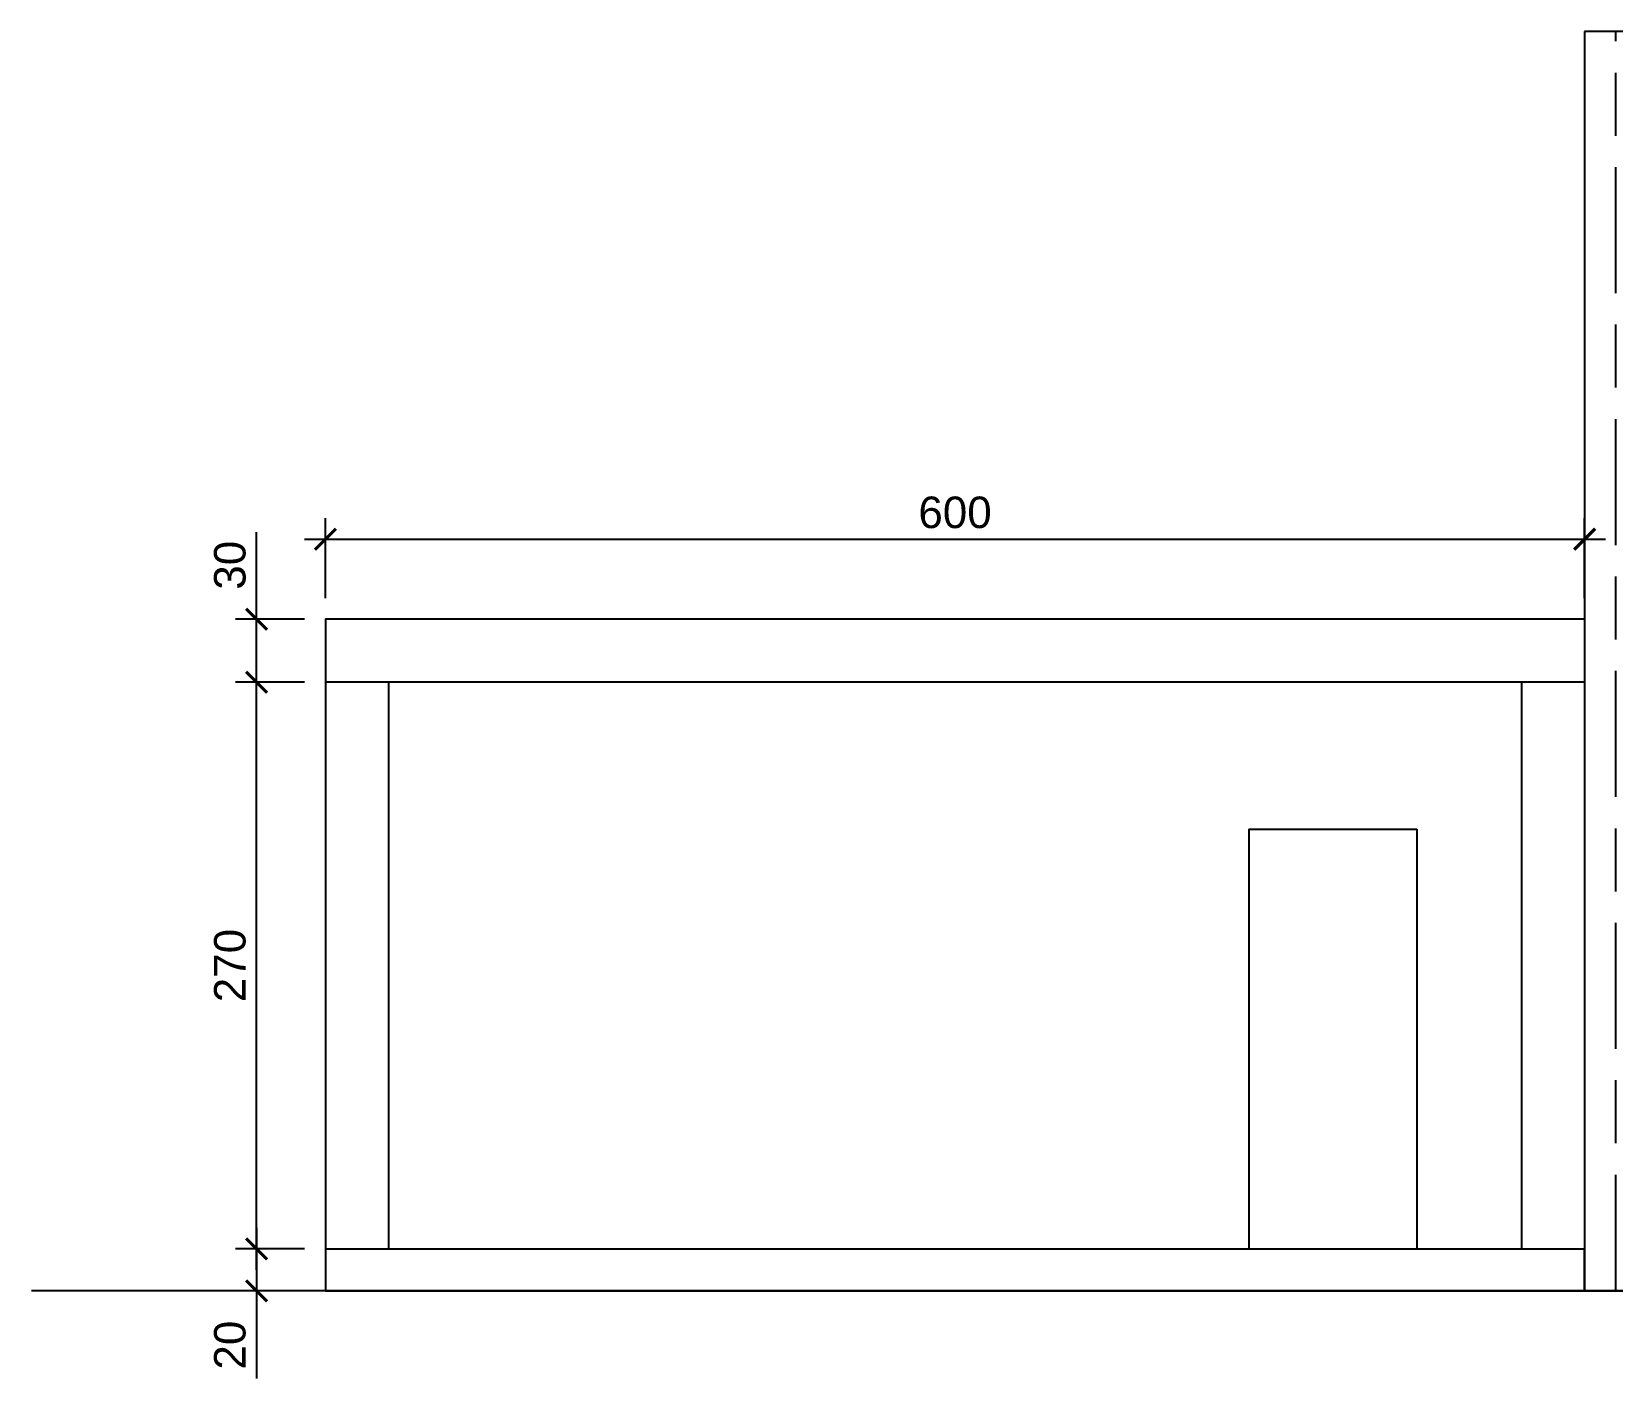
# Model space of a CAD drawing. Header units: centimetres. Extents: x -3096 to 17897, y -3131 to 15798.
# Drawn here: x 15893 to 16646, y 2072 to 2714 of the extents above; entities that cross this region are included whole.
import ezdxf

# ---------------------------------------------------------------- set-up
doc = ezdxf.new("R2010")
doc.units = ezdxf.units.CM
doc.layers.add('A-ANNO SYMB', color=3, linetype='Continuous', lineweight=13)
doc.styles.get("Standard").update_dxf_attribs({"font": 'Arial.ttf'})
doc.dimstyles.new('1_100', dxfattribs={"dimtxt": 15, "dimasz": 10, "dimexe": 10, "dimexo": 10, "dimgap": 5, "dimtad": 2, "dimdec": 0, "dimtxsty": 'Standard', "dimblk": 'ARCHTICK', "dimcen": 2.5, "dimdle": 10, "dimadec": 0, "dimazin": 0, "dimtfac": 1, "dimtdec": 0, "dimtmove": 0, "dimatfit": 3, "dimldrblk": 'ARCHTICK', "dimfxl": 1, "dimarcsym": 0})

# ---------------------------------------------------------------- blocks, each defined once
blk = doc.blocks.new('_ArchTick')
at = {"color": 0, "linetype": 'ByBlock', "const_width": 0.15}
blk.add_lwpolyline([(-0.5, -0.5), (0.5, 0.5)], dxfattribs=at)
blk = doc.blocks.new('*D66')
at = {"layer": 'A-ANNO SYMB', "color": 0, "lineweight": -2, "transparency": 16777216}
for p, q in [((16000.26, 2433.85), (16000.26, 2475.27)), ((16023.07, 2433.85), (15990.26, 2433.85)), ((16000.26, 2393.85), (16000.26, 2433.85)), ((16023.07, 2403.85), (15990.26, 2403.85))]:
    blk.add_line(p, q, dxfattribs=at)
at = {"layer": 'Defpoints', "color": 0, "transparency": 16777216}
for p in [(16000.26, 2433.85), (16033.07, 2433.85), (16033.07, 2403.85)]:
    blk.add_point(p, dxfattribs=at)
at = {"layer": 'A-ANNO SYMB', "color": 0, "lineweight": -2, "transparency": 16777216, "xscale": 10, "yscale": 10, "zscale": 10}
for p, rotation in [((16000.26, 2433.85), 90), ((16000.26, 2403.85), 270)]:
    blk.add_blockref('_ArchTick', p, dxfattribs=dict(at, rotation=rotation))
at = {"layer": 'A-ANNO SYMB', "color": 0, "transparency": 16777216, "insert": (15987.59, 2459.56), "char_height": 15, "attachment_point": 5, "rotation": 90}
blk.add_mtext('30', dxfattribs=at)
blk = doc.blocks.new('*D70')
at = {"layer": 'A-ANNO SYMB', "color": 0, "lineweight": -2, "transparency": 16777216}
for p, q in [((16033.07, 2443.85), (16033.07, 2482)), ((16633.07, 2443.85), (16633.07, 2482)), ((16023.07, 2472), (16643.07, 2472))]:
    blk.add_line(p, q, dxfattribs=at)
at = {"layer": 'Defpoints', "color": 0, "transparency": 16777216}
for p in [(16633.07, 2472), (16033.07, 2433.85), (16633.07, 2433.85)]:
    blk.add_point(p, dxfattribs=at)
at = {"layer": 'A-ANNO SYMB', "color": 0, "lineweight": -2, "transparency": 16777216, "xscale": 10, "yscale": 10, "zscale": 10, "rotation": 180}
blk.add_blockref('_ArchTick', (16033.07, 2472), dxfattribs=at)
at = {"layer": 'A-ANNO SYMB', "color": 0, "lineweight": -2, "transparency": 16777216, "xscale": 10, "yscale": 10, "zscale": 10}
blk.add_blockref('_ArchTick', (16633.07, 2472), dxfattribs=at)
at = {"layer": 'A-ANNO SYMB', "color": 0, "transparency": 16777216, "insert": (16333.07, 2484.66), "char_height": 15, "attachment_point": 5}
blk.add_mtext('600', dxfattribs=at)
blk = doc.blocks.new('*D71')
at = {"layer": 'A-ANNO SYMB', "color": 0, "lineweight": -2, "transparency": 16777216}
for p, q in [((16000.26, 2123.85), (16000.26, 2413.85)), ((16023.07, 2403.85), (15990.26, 2403.85)), ((16023.07, 2133.85), (15990.26, 2133.85))]:
    blk.add_line(p, q, dxfattribs=at)
at = {"layer": 'Defpoints', "color": 0, "transparency": 16777216}
for p in [(16000.26, 2403.85), (16033.07, 2403.85), (16033.07, 2133.85)]:
    blk.add_point(p, dxfattribs=at)
at = {"layer": 'A-ANNO SYMB', "color": 0, "lineweight": -2, "transparency": 16777216, "xscale": 10, "yscale": 10, "zscale": 10}
for p, rotation in [((16000.26, 2403.85), 90), ((16000.26, 2133.85), 270)]:
    blk.add_blockref('_ArchTick', p, dxfattribs=dict(at, rotation=rotation))
at = {"layer": 'A-ANNO SYMB', "color": 0, "transparency": 16777216, "insert": (15987.6, 2268.85), "char_height": 15, "attachment_point": 5, "rotation": 90}
blk.add_mtext('270', dxfattribs=at)
blk = doc.blocks.new('*D72')
at = {"layer": 'A-ANNO SYMB', "color": 0, "lineweight": -2, "transparency": 16777216}
for p, q in [((16000.26, 2143.85), (16000.26, 2113.85)), ((16023.07, 2133.85), (15990.26, 2133.85)), ((16023.07, 2113.85), (15990.26, 2113.85)), ((16000.26, 2113.85), (16000.26, 2072.16))]:
    blk.add_line(p, q, dxfattribs=at)
at = {"layer": 'Defpoints', "color": 0, "transparency": 16777216}
for p in [(16033.07, 2133.85), (16000.26, 2113.85), (16033.07, 2113.85)]:
    blk.add_point(p, dxfattribs=at)
at = {"layer": 'A-ANNO SYMB', "color": 0, "lineweight": -2, "transparency": 16777216, "xscale": 10, "yscale": 10, "zscale": 10}
for p, rotation in [((16000.26, 2133.85), 90), ((16000.26, 2113.85), 270)]:
    blk.add_blockref('_ArchTick', p, dxfattribs=dict(at, rotation=rotation))
at = {"layer": 'A-ANNO SYMB', "color": 0, "transparency": 16777216, "insert": (15987.6, 2088), "char_height": 15, "attachment_point": 5, "rotation": 90}
blk.add_mtext('20', dxfattribs=at)

msp = doc.modelspace()

# ---------------------------------------------------------------- hatches: boundary and pattern name
at = {"transparency": 33554508}
h = msp.add_hatch(dxfattribs=at)
h.set_pattern_fill('GOST_WOOD', color=256, scale=10)
h.set_pattern_definition([(90, (6547.847, 2249.15), (60, -4e-15), [100, -20]), (90, (6567.847, 2229.15), (60, -4e-15), [60, -15, 30, -15]), (90, (6587.847, 2199.15), (60, -4e-15), [100, -20])])
h.paths.add_polyline_path([(16633.06, 2113.79), (16693.06, 2113.79), (16693.06, 2133.79), (16693.06, 2413.79), (16693.06, 2713.79), (16633.06, 2713.79)])

# ---------------------------------------------------------------- linework, layer by layer
for p, q in [((16693.06, 2713.79), (16633.06, 2713.79)), ((16633.06, 2713.79), (16633.06, 2113.79)), ((16633.06, 2403.79), (16033.06, 2403.79)), ((16063.06, 2403.79), (16063.06, 2133.79)), ((16603.06, 2403.79), (16603.06, 2133.79)), ((16633.06, 2383.79), (16633.06, 2113.79)), ((16473.06, 2333.79), (16473.06, 2133.79)), ((16473.06, 2333.79), (16553.06, 2333.79)), ((16553.06, 2333.79), (16553.06, 2133.79)), ((16033.06, 2113.79), (15893.06, 2113.79)), ((17893.06, 2113.79), (16033.06, 2113.79)), ((16633.06, 2113.79), (16693.06, 2113.79))]:
    msp.add_line(p, q)
for points in [[(16633.06, 2433.79), (16033.06, 2433.79), (16033.06, 2113.79)], [(16033.06, 2113.79), (16633.06, 2113.79), (16633.06, 2133.79), (16033.06, 2133.79)]]:
    msp.add_lwpolyline(points)

# ---------------------------------------------------------------- dimensions: what is measured, and where the dimension line sits
at = {"layer": 'A-ANNO SYMB'}
dim = msp.add_linear_dim(base=(16633.07, 2472), p1=(16033.07, 2433.85), p2=(16633.07, 2433.85), dimstyle='1_100', dxfattribs=at)
dim.commit()
dim.dimension.update_dxf_attribs({"geometry": '*D70', "text_midpoint": (16333.07, 2484.66)})
for base, p1, p2, picture, middle in [((16000.26, 2433.85), (16033.07, 2403.85), (16033.07, 2433.85), '*D66', (15987.59, 2459.56)), ((16000.26, 2403.85), (16033.07, 2133.85), (16033.07, 2403.85), '*D71', (15987.6, 2268.85)), ((16000.26, 2113.85), (16033.07, 2133.85), (16033.07, 2113.85), '*D72', (15987.6, 2088))]:
    dim = msp.add_linear_dim(base=base, p1=p1, p2=p2, angle=90, dimstyle='1_100', dxfattribs=at)
    dim.commit()
    dim.dimension.update_dxf_attribs({"geometry": picture, "text_midpoint": middle})

doc.saveas('drawing.dxf')
